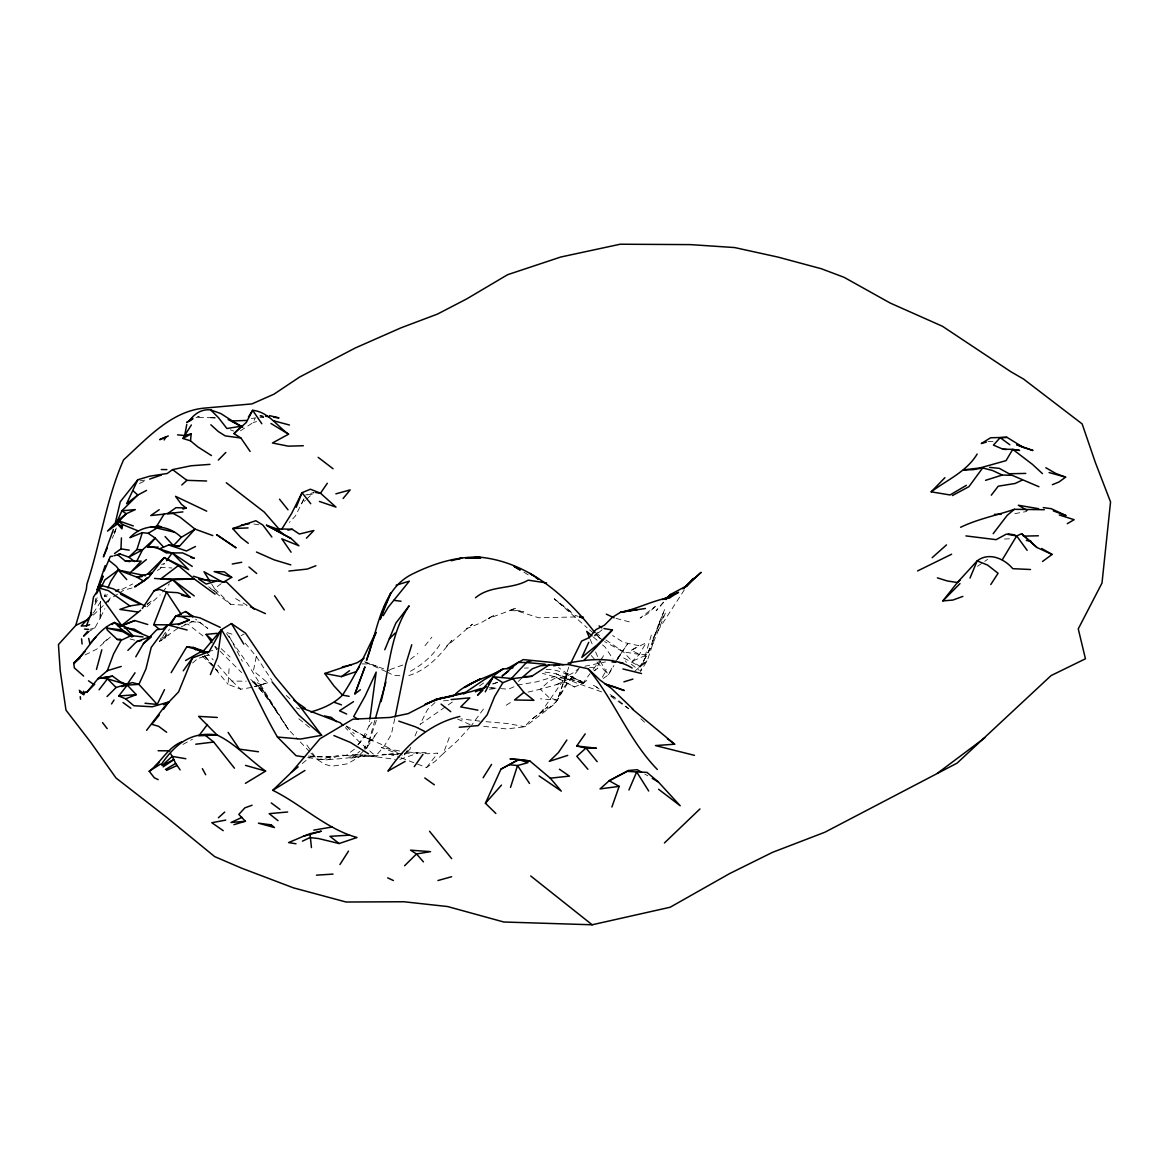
<?xml version="1.0" encoding="UTF-8"?>
<svg xmlns="http://www.w3.org/2000/svg" width="1169" height="1169" viewBox="0 0 1169 1169"><rect width="100%" height="100%" fill="white"/><g stroke="black" fill="none" stroke-linecap="round" stroke-linejoin="round"><path stroke-width="0.75" stroke-dasharray="5 3.75" d="M88.026 632.064L94.937 627.885L100.154 618.24L100.549 601.757M93.33 613.067L100.578 601.787L100.169 618.211M100.622 601.86L100.183 618.138L104.874 608.669M251.306 687.489L240.639 689.199L228.057 684.362L229.299 665.059M357.86 744.799L362.156 739.144L368.951 726.197L369.667 720.791M95.215 601.582L95.61 598.586M245.212 643.169L256.289 656.452L253.425 670.772L267.672 682.798L254.769 686.641M394.757 718.672L391.337 734.453L384.002 746.494L375.994 755.715L352.044 754.589L375.994 755.715L392.55 753.932M165.487 632.254L159.452 641.328L164.727 638.625L166.319 632.078M651.323 635.088L640.568 671.357L647.348 660.456L653.223 642.833L665.439 612.965C653.807 630.778 651.381 654.348 636.827 669.735M364.947 749.387L367.241 747.006L374.986 719.943M376.403 720.425L367.241 747.006L364.246 748.292M114.182 534.101L116.389 527.716M114.737 532.801L116.345 527.862L113.904 532.713M568.777 667.134L557.35 700.216C548.246 711.161 533.122 714.478 525.027 726.767L506.528 728.945L482.096 726.139M401.099 757.804L426.524 767.565L435.131 761.37L443.329 753.479L449.641 736.602M95.332 602.4L97.758 596.19M112.326 538.193L113.598 535.256M108.016 602.356L110.354 597.622L104.348 596.161L105.765 592.858M414.995 735.959L418.59 727.732M240.449 430.791L253.103 422.608L255.397 417.669M303.677 499.353L295.45 515.938L289.357 522.426M303.955 498.827L301.675 503.664L305.43 500.259M164.727 638.625L169.417 629.01M603.219 678.502L608.362 674.893L613.301 665.278M605.893 639.954L623.369 651.878L632.21 661.318L647.1 654.698L653.223 642.833L640.554 666.856L623.501 657.899L626.379 662.312M600.238 661.596L595.006 670.495M601.1 660.032L603.672 655.356L601.567 658.176M602.371 677.231L606.682 669.545M94.835 604.738L99.102 597.227M634.416 671.503L647.348 660.456L640.554 666.856L632.21 661.318L639.443 654.406L646.033 642.818L631.348 650.271L639.443 654.406L647.1 654.698M596.95 661.99L608.362 674.893L613.915 665.497M617.627 659.228L627.768 643.52L615.289 661.975M653.062 638.084L685.531 588.022M410.377 748.788L404.401 754.867L408.2 748.993M617.32 658.921L621.323 652.96L616.779 659.462M367.241 747.006L377.28 732.685L364.1 747.985M483.44 709.028L471.662 725.189M439.749 644.674C432.574 656.014 422.082 664.869 410.377 671.269M528.037 692.092L540.37 689.228L548.217 681.965L556.473 677.509L574.49 686.963L582.746 683.441L589.994 673.651M593.151 669.428L600.515 659.579M368.951 726.197L374.022 719.563M578.494 669.472L567.403 683.69L554.968 703.723L525.027 726.767L507.536 723.523L481.73 721.331M424.975 645.756L431.858 637.163M581.212 681.103L571.743 677.611L564.218 686.875L557.35 700.216L540.399 698.799M358.109 744.814L367.402 733.533M162.535 592.04L169.403 583.842M404.401 754.867L410.611 747.473M663.466 602.123L656.16 610.759L663.378 602.59M426.524 767.565L437.776 753.114L427.825 753.757L406.739 751.915M470.493 726.475L457.663 740.576L443.329 753.479M363.807 750.586L359.234 755.364L350.086 759.119L359.906 751.331M93.301 615.084L110.427 598.762M602.137 629.696L594.743 636.068M518.305 681.469L523.127 676.705M435.043 702.54L427.489 709.583L420.036 724.444L453.543 701.195M146.973 606.901L160.255 594.773M306.673 499.119L314.169 492.31L305.679 495.028M106.087 602.4L112.385 596.76M110.383 637.017L96.618 649.219L84.139 655.371M594.349 635.454L598.323 632.005M192.549 663.013L197.868 658.556M103.456 642.497L109.901 637.149M147.352 604.271L151.152 601.129M302.23 763.532L310.34 756.928L332.873 756.942L307.783 756.095M579.97 667.484L573.468 672.672L565.314 677.041L556.473 677.509L574.49 686.963M147.06 604.388L149.793 602.21M532.889 718.438L547.764 706.748L541.072 712.257L568.397 673.037L562.567 685.151L557.35 700.216L549.372 697.878L540.37 689.228L564.832 682.243M410.363 659.36L417.888 653.529M159.452 641.328L177.995 628.133M310.969 753.114L316.828 759.222L327.188 759.85L336.526 756.694L346.214 755.364L354.631 749.051M211.647 583.989L214.512 588.591L222.987 582.352M479.524 685.925L483.878 682.769M582.746 683.441L589.644 678.473M593.925 670.904L597.856 668.171L589.556 667.309M977.474 566.322L983.261 562.347M984.722 561.354L987.615 559.352M113.422 596.833L117.923 593.94M119.413 592.975L123.914 590.082L132.258 587.949M506.177 705.258L513.176 700.786M157.377 570.457L160.416 568.543L164.712 563.312L161.556 564.51M631.348 650.271L638.844 645.697L623.457 642.395L612.644 635.541M362.332 754.999L347.646 763.781L331.485 766.294L324.485 764.146L316.828 759.222L311.845 752.135M241.135 635.688L244.087 634.022M182.948 744.419L192.476 739.246M121.795 589.527L132.638 583.989M556.239 684.713L571.743 677.611M139.374 483.469L145.394 480.751M104.348 596.161L107.577 594.7M94.937 627.885L89.735 629.346M402.764 665.029L389.54 669.749M181.297 626.803L193.265 621.25L199.811 622.346L207.775 628.411L195.544 619.102M160.518 638.479L168.877 635.132M196.1 417.611L199.212 416.398L196.217 417.377L214.292 417.801M408.755 675.55C427.255 670.144 440.45 655.005 451.775 640.232L446.514 646.355L472.408 624.188L466.665 628.601L480.678 622.945L494.355 615.113L488.306 618.533L516.581 608.099L508.632 610.306L523.99 611.562L515.441 610.364L538.792 617.787L576.156 616.94M399.915 759.353L417.538 753.304M492.66 683.997L497.585 682.345M199.388 658.059L208.462 655.005L201.755 656.817M492.909 683.909L497.687 682.316M253.103 422.608L256.566 421.541M544.973 672.117L555.392 673.549L584.266 683.836L573.687 680.402L554.296 676.676L536.366 681.892L518.115 684.932L508.442 689.213L497.994 688.424M254.579 686.554L267.672 682.798M584.836 666.272L605.454 661.932M207.907 651.542L216.82 649.584L214.877 646.822M307.827 757.541L319.444 759.353L340.369 755.086L376.491 756.84L395.18 759.382M1014.824 513.629L1026.733 511.481M139.915 480.868L144.795 480.152M251.393 418.473L254.871 418.005M307.33 494.823L313.906 494.019M489.27 689.286L497.716 688.307M443.446 700.816L450.591 700.26M1004.478 539.041L1012.88 538.631M402.633 753.464L382.526 754.385L397.942 754.692L389.423 754.297L399.433 757.307M404.313 753.391L426.144 752.398M184.527 624.29L187.917 624.144L205.729 638.099M524.399 668.113L528.344 667.937M988.053 441.619L993.46 441.444M259.693 415.916L262.967 415.828M259.986 417.479L263.244 417.391M319.444 759.353C338.572 760.537 357.422 755.116 376.491 756.84L358.62 741.219L345.366 727.629M362.083 663.919L369.857 663.992L389.745 670.904M217.858 665.161L231.944 681.045L246.264 681.206M215.52 417.874L208.623 417.494L214.848 417.976M215.695 592.844L230.717 604.402L247.127 605.337L235.115 598.294M160.241 567.228L171.872 567.973M490.98 687.869L496.036 688.205M399.842 675.726L393.427 675.258L387.64 672.365M489.3 687.767L496.255 688.293M190.942 621.645L199.811 622.346M479.991 721.171L460.893 718.877M546.201 669.399C561.208 668.858 572.445 678.254 585.508 683.544L565.475 673.724L576.405 679.978L558.636 667.66M253.892 524.019L258.831 524.793M639.443 654.406L623.369 651.878L604.607 641.62M346.214 755.364L352.98 756.548M399.55 750.995L381.255 747.517L399.009 754.122M629.331 621.879L615.595 618.269M554.296 676.676L542.372 673.373M130.007 638.932L134.654 640.188M227.122 632.648L234.969 635.074M574.841 615.274L577.881 616.297M470.084 724.634L455.662 718.175M364.596 661.742L379.837 667.338M230.337 429.812L233.742 431.083M260.555 415.93L263.785 417.143M260.278 415.696L263.639 417.026M601.553 691.843L575.44 682.608L555.392 673.549M611.416 696.081L614.704 697.498L628.834 708.633M296.429 707.713L299.629 709.101M346.316 725.993L372.692 740.941L364.83 737.171L384.163 745.574L402.297 755.116M261.666 684.946L254.184 681.352L270.843 703.183L288.378 729.441L297.963 739.524M386.194 671.649L364.392 661.873M597.783 687.577L593.194 685.253L599.083 688.95M352.439 729.295L372.692 740.941M644.791 774.068L647.801 775.821M523.96 572.211L530.799 576.463M610.861 696.359L628.586 708.779M610.086 694.561L614.704 697.498M210.376 588.343L217.449 593.194L208.696 586.78M595.576 632.692L601.465 636.842M570.808 611.621L554.354 598.893L587.13 627.768M603.277 640.627L595.153 634.329M631.289 664.197L639.253 670.334M589.541 629.813L593.75 633.203M554.354 598.893L572.401 613.55M298.84 718.774L309.96 727.878M252.519 681.746L263.405 690.879L249.435 678.268M593.341 637.032L597.301 640.407M602.561 644.908L605.206 647.158L613.009 659.082M230.717 604.402L214.512 588.591M286.23 695.453L291.256 699.983M640.846 718.803L644.66 722.267M346.185 726.329L354.412 733.825M231.944 681.045L240.639 689.199M221.262 648.693L230.088 657.051M214.979 646.267L218.837 649.964M220.108 651.206L241.632 672.599M202.442 656.189L214.044 667.367M215.344 668.61L217.916 671.094L204.4 655.531M226.508 633.554L247.448 663.627L288.378 729.441L259.62 685.166L277.798 713.426L267.117 697.104L253.176 682.141M309.8 751.886L299.176 740.781M596.774 634.899L600.135 638.581M596.132 633.934L599.726 637.982M206.124 651.937L213.167 659.871M591.251 655.531L595.81 660.69M204.4 655.736L228.057 684.362M306.848 745.048L310.837 750.717M256.289 656.452L271.968 680.519M600.165 661.274L608.362 674.893M229.022 636.024L242.304 661.216M590.155 639.297L592.888 645.624M595.606 651.937L598.338 658.249M658.615 624.056L652.58 641.24L664.679 609.4L658.615 624.056M655.224 606.565L647.611 613.798L640.115 618.05L655.224 606.565"/><path stroke-width="1.5" d="M295.991 843.77L288.568 842.586L303.429 836.259L321.3 831.203L309.975 833.702L311.451 847.598M121.43 537.886L120.977 548.889L114.489 553.521M211.428 455.559L197.751 446.85L190.518 440.83L191.19 433.874L184.687 435.511L177.571 434.868M133.31 525.948L117.908 520.556L122.57 524.56L121.941 528.856L116.798 523.127L117.908 520.556L126.252 513.761L135.312 509.596L121.897 510.78L115.702 524.676L126.252 513.761L121.897 510.78L137.781 495.072L146.578 490.396M369.901 718.993L376.17 672.087L365.181 695.935L353.681 716.553L358.24 719.388M221.438 629.667L209.09 651.747L202.573 652.054L221.438 629.667C242.889 663.992 257.034 702.174 277.462 737.054L300.506 739.042L321.621 735.316L300.959 707.654L275.139 676.763L245.563 633.189L231.447 623.574L221.438 629.667L217.434 657.738L210.376 674.586M381.109 701.532C389.438 669.136 389.832 634.446 409.121 605.849L395.838 623.135L384.791 649.745M90.641 614.85L93.476 597.052L101.089 585.362L113.291 588.855L145.336 606.273M190.518 440.83L182.919 438.448L184.687 435.511L186.777 424.435M395.137 716.918L405.877 663.875L411.766 644.747M96.472 669.413L101.82 649.789M105.152 565.606L96.983 590.199L103.106 576.112L98.517 586.619L102.507 578.45M375.468 718.263L385.887 682.17M371.99 642.541L366.467 660.441C378.011 630.5 380.393 589.234 413.008 573.731C433.874 563.502 456.451 556.312 479.918 557.175C528.3 562.026 566.132 595.693 594.933 632.575M114.197 555.728L119.983 553.974L128.824 557.16L136.905 549.562L142.326 532.655L148.156 533.298L155.229 538.105L163.514 547.048M510.517 787.409L517.531 765.549L527.964 762.656L518.715 759.558L509.991 758.871L529.791 760.917L550.278 778.189L561.31 791.121L539.084 775.909M611.898 807.005L619.175 786.357L609.181 780.746L600.033 788.929L619.175 786.357M104.202 571.013L110.295 556.473L112.75 556.166M354.923 693.875L364.889 667.075L354.923 693.875L360.417 689.739M79.287 690.294L83.803 693.86L79.55 691.96L83.817 694.781L83.715 692.72L87.105 691.873L98.064 678.619L107.3 670.714L113.671 653.763L121.123 640.305L131.235 635.6L143.056 636.915M92.059 614.339L81.202 626.029L86.433 625.853L91.518 612.454M116.257 524.516L116.798 523.127L122.19 526.459M159.028 629.024L153.753 624.699L166.495 591.982L177.732 592.698L189.933 597.227L172.822 579.751L154.542 578.45M209.09 651.747L192.476 657.928L178.579 691.931L164.61 706.514L146.593 730.347M296.21 507.288L302.026 492.69L310.428 489.226L320.496 493.216L335.985 507.112L319.4 501.443M372.677 640.86L376.126 632.531M970.007 578.056L977.167 560.886C988.799 551.768 1004.273 558.592 1012.778 568.675L1030.503 569.508M132.988 490.688L137.781 495.072L126.617 503.722L137.796 479.758L149.661 476.207L167.269 473.474L172.544 469.617L191.058 465.773L209.952 464.371M628.937 789.996L636.667 771.935L646.939 772.373L658.322 781.929L680.212 805.777L658.615 789.28M107.899 587.905L110.748 581.3L118.23 570.004L145.511 575.762M529.791 760.917L518.715 759.558L500.96 769.129L485.427 803.249L495.846 813.449M588.723 642.351L581.826 657.387L597.213 644.864L612.41 629.974L603.978 628.542M375.833 632.429C365.312 653.603 355.639 675.404 342.488 695.117C334.056 703.767 322.22 708.75 310.793 711.965M113.408 529.586L103.398 556.897L107.168 548.159M101.396 586.867L104.786 579.999L118.23 570.004L136.831 577.135L143.714 581.11L147.294 577.603M164.508 689.637L157.201 704.425L138.906 684.362L132.331 682.579L116.082 687.489L107.051 696.534M570.384 663.875L581.651 641.05L589.118 637.675L595.971 629.58L604.431 625.21L612.322 617.334L620.564 612.264L645.434 608.479M136.831 561.062L142.574 549.781L155.229 538.105L147.484 547.267L158.166 547.121M485.267 691.814L493.274 676.778L512.855 678.619L531.69 676.31L549.035 665.029L568.251 664.533L588.182 668.785L600.077 680.095L611.343 688.38L633.16 709.335M96.486 593.808L101.089 585.362M1002.301 559.746L1016.679 535.928L1021.604 533.751L1036.903 547.472L1052.085 554.427L1042.514 561.485M171.156 672.657L186.806 646.764L193.396 647.494L204.531 651.381M135.794 656.788L143.392 643.681L156.821 629.667L162.827 629.054L167.868 624.933L179.032 623.808L189.349 620.008L182.101 616.706L175.686 616.195L169.563 624.421M164.128 439.982L165.94 436.928L159.7 439.661L168.307 435.935M383.227 615.639L388.283 607.135L409.34 581.139L396.159 585.187M523.873 692.355L514.55 699.968L533.912 700.333L523.873 692.355L512.855 678.619L502.86 682.696L494.604 696.578L487.166 714.814L478.282 725.584L459.242 727.25M171.522 623.179L175.686 616.195L185.623 611.533L193.309 616.472L200.031 617.89L220.225 627.373M154.352 527.526L157.157 525.436L164.084 514.141L167.255 513.512M248.398 417.07L252.636 410.304C268.066 411.722 276.848 425.881 288.568 434.196L272.435 442.993L288.305 446.163L303.312 445.74M281.568 529.455L291.636 513.425L302.026 492.69L310.735 503.722M184.687 435.511L191.336 424.99M111.552 703.928L114.051 700.012M483.133 777.736L491.579 764.394M339.945 864.519L348.508 851.12M990.786 584.515L998.078 573.263L987.557 565.051L977.167 560.886L957.382 582.513L942.857 600.91L952.867 600.048L962.891 596.409M142.297 608.479L154.074 590.783L172.822 579.751L194.142 578.874L215.067 594.144M488.598 683.807L492.339 678.181M126.997 684.669L120.159 681.702L112.56 676.164L98.064 678.619L101.338 677.918L107.475 678.838L126.997 684.669L135.034 672.774M566.863 740.035L558.417 752.558L549.298 761.37L567.725 755.379M327.305 483.279L320.496 493.216L315.747 492.529M1038.949 486.742L1012.12 475.301L1002.257 475.038L992.408 470.435L982.661 467.951L968.926 486.669L952.428 495.554M359.19 667.236L356.136 671.664L341.406 676.632L324.748 673.49L334.013 685.969L342.488 695.117L349.107 696.315M576.712 745.983L596.438 748.233L586.005 748.043L576.712 745.983L585.216 733.869M161.19 764.599C175.218 744.317 190.299 731.283 217.025 734.965C235.656 743.82 249.026 759.455 265.611 771.102L245.417 783.332M414.264 766.63L423.003 754.326M183.255 670.801L192.476 657.928M166.582 560.711L172.179 552.922L182.598 552.922L194.405 558.285L190.971 557.555M163.616 709.188L168.862 701.926L152.233 706.777L133.821 705.711L125.624 698.828L118.727 696.008L127.275 685.107L138.906 684.362L145.964 668.902L151.225 647.392L167.868 624.933L187.142 630.018M977.152 454.04C966.617 471.721 947.022 479.904 931.196 491.842L950.046 494.969L966.368 485.34M207.468 724.473L198.832 735.798L217.025 734.965L198.613 716.363L217.288 717.459M99.058 689.798L107.475 678.838L116.082 687.489M991.283 495.188L998.238 486.202L1015.174 483.455L1022.101 480.181M993.168 533.663L1007.313 515.222L1014.385 509.304L1044.326 509.713M159.379 714.887L151.795 724.312L158.604 726.314L166.641 732.262M137.796 479.758L120.275 501.72L115.293 523.011L107.519 531.121L115.892 525.086M343.116 498.491L350.203 489.884L335.868 493.859M87.514 631.392L83.584 636.111L88.449 631.991M302.479 841.154L309.917 837.574L318.538 838.553L339.156 843.536L356.998 837.501C326.122 828.953 301.47 804.404 272.772 790.317L291.359 772.388L320.043 738.706L352.906 719.183L390.212 717.445L408.215 713.601L435.102 699.749L471.165 691.624L481.204 688.409M686.51 586.648L693.626 578.348L686.335 585.903L701.108 572.357L682.944 588.898M158.18 779.635L154.308 777.765L149.208 771.248C160.986 762.48 167.401 747.853 181.516 741.935M545.368 664.255L526.474 662.545L511.569 678.327M129.861 573.321L141.171 561.149L125.068 560.842L117.689 554.764L119.983 553.974M583.872 660.427L612.41 629.974M485.427 803.249L501.486 785.1M667.002 598.513L670.611 594.437L686.261 586.034L683.807 588.226M75.649 625.561L58.45 644.557L60.16 670.173L65.975 710.124L90.817 742.432L115.965 777.955L166.422 817.146L214.658 856.599L241.457 868.114L293.419 887.841L346.082 902.015L403.875 901.752L447.581 906.545L503.795 922.005L592.172 924.781L670.144 907.246L729.924 873.433L772.504 852.347L824.861 832.24L957.104 763.123L1051.106 675.565L1085.446 658.79L1078.256 628.878L1102.002 583.039L1110.55 501.969L1095.338 462.456L1082.143 423.909L1023.62 379.107L1010.995 371.815L942.433 326.268L890.267 303.078L844.106 277.331L821.325 268.738L777.984 257.092L734.643 247.565L690.411 244.613L620.228 244.219L560.813 257.005L507.638 274.686L466.723 298.899L437.527 314.066L400.996 327.831L355.274 347.982L299.469 377.134L273.999 394.158L251.963 403.904L205.963 407.966C171.96 410.29 147.323 438.273 123.578 459.841C106.101 499.499 100.505 542.971 86.959 583.945L86.36 589.191L75.751 625.4L88.172 619.438M1023.386 447.464L1016.65 444.688L1033.016 450.518L1023.386 447.464L1006.991 437.338L1000.182 437.674L993.431 445.097L1003.075 449.247L1006.377 449.481M96.063 636.827L89.823 643.637L88.698 638.435M665.848 599.551L670.611 594.437L665.599 599.302M165.092 536.542L173.421 545.704L181.297 537.316L195.033 529.119L212.787 535.577M931.196 491.842L944.917 477.653M306.439 538.193L313.891 530.492L299.366 534.028L292.192 529.265L276.761 528.856L266.459 525.232L291.125 538.514L298.928 545.777L281.787 538.807L291.11 552.206M218.34 460.075L225.836 452.447M148.405 636.637L114.401 622.478C95.8 630.339 88.055 650.461 73.866 663.495L84.855 651.571L73.866 663.495L74.275 667.82L83.613 676.091M87.105 691.873L94.718 684.186M942.857 600.91L959.968 583.609M664.416 842.966L699.953 808.948M250.122 451.439L240.916 438.01L233.99 433.597L241.413 426.159L226.918 428.526L218.355 417.538L210.668 409.91C201.916 408.785 194.127 413.782 189.51 420.928L192.461 418.312L186.689 422.506L192.987 418.823M127.874 650.402L136.729 641.562L150.962 636.447M173.421 545.704L179.383 546.318L195.033 529.119L180.084 517.209L173.275 513.512L167.576 513.629L176.008 507.667L186.105 508.018L181.37 504.248L175.525 496.328L206.723 511.174M404.591 865.761L416.515 853.954L430.543 851.66L410.524 850.155L416.515 853.954L423.441 861.874M154.922 766.543L159.32 762.217M389.321 638.8L395.107 633.145M459.885 716.451C428.965 723.743 405.526 745.647 387.947 771.116L405.132 761.414M147.528 574.14L164.157 557.613L188.677 569.654L172.179 552.922L166.334 552.893L159.408 548.889L153.139 547.077L147.484 547.267M482.797 690.309L477.566 695.234L493.274 676.778L502.86 682.696M140.66 610.291L121.664 625.488L118.171 625.97M181.809 484.96L186.894 480.342L206.606 481M233.99 433.597L246.338 422.404L252.636 410.304L261.827 423.748M112.136 624.509L114.401 622.478L122.453 630.018L132.448 636.506M218.384 817.745L224.711 812.075M932.131 557.701L946.51 544.886M143.392 643.681L151.225 637.003M960.027 580.335L957.382 582.513L947.372 580.978L937.392 577.866M291.359 772.388L298.153 766.849M133.383 570.048L146.373 559.586M181.297 537.316C167.313 523.58 143.436 522.821 129.92 537.682L142.326 532.655M508.515 671.152L502.086 676.091L518.115 662.399L526.474 662.545M178.346 565.591L160.635 579.05L194.142 578.874L178.346 565.591L164.157 557.613L148.463 577.705L134.61 586.882L143.714 581.11M937.377 773.308L985.058 737.581M73.793 662.765L79.916 658.249M341.406 676.632L349.546 670.67M1045.831 467.746L1055.695 473.401L1065.617 477.157L1059.012 481.964L1052.378 484.697M494.122 675.375L502.918 669.033L512.855 667.835M455.574 693.933C469.076 681.206 487.385 678.064 502.918 669.033L484.302 679.671L465.759 692.209L435.102 699.749L453.177 695.979M159.218 509.713L150.757 515.544L164.084 514.141M163.163 766.864L173.845 759.616L170.791 753.873M149.647 574.505L152.058 572.942L136.831 577.135L142.034 576.595M364.085 658.235L357.188 662.721L324.748 673.49M353.491 701.678L339.492 710.767L346.652 714.04M149.208 771.248L160.416 764.146M272.772 790.317L304.948 770.459M670.816 597.023L678.546 592.303L662.487 599.478L670.48 597.403C653.15 600.179 637.602 608.888 620.564 612.264L637.266 609.517L628.542 610.627M463.64 693.948L466.621 692.165M506.981 668.77L523.303 659.594L551.505 662.385L563.239 664.737M148.156 533.298L156.967 528.081L174.064 532.07M165.443 769.48L175.671 763.445L180.128 769.86M1067.297 523.668L1074.136 519.694L1059.26 514.988M185.564 660.543L201.024 651.644L204.005 652.989M231.74 577.34L214.146 571.597L224.316 571.846L231.74 577.34L222.987 582.352L203.99 571.729L209.733 580.92M182.919 438.448L191.19 433.874M475.491 597.768C490.863 584.851 511.408 589.834 528.169 580.16L546.581 582.922M500.96 769.129L518.715 759.558M917.607 570.925L951.61 554.223M479.144 690.47L485.208 687.387M163.441 704.659L168.862 701.926M195.501 546.493L186.514 550.979L168.687 544.959L159.408 548.889L173.991 553.624M120.582 626.365L134.8 620.549L147.747 624.509M238.578 580.511L247.492 576.288M241.983 817.35L230.994 822.508L245.417 821.252L238.812 814.413L244.905 807.837L252.095 805.236M475.432 691.814L486.348 686.729M166.539 770.356L177.118 765.461M115.643 591.046L118.873 589.585M178.331 624.728L189.349 620.008M1014.385 509.304C996.572 515.412 977.985 518.904 960.611 527.277M149.647 479.085L161.351 475.052M158.049 528.023L161.132 526.795L157.157 525.436M248.281 543.264L240.902 537.579L232.689 528.549L255.821 520.716L262.879 525.071L271.866 537.024M125.624 698.828L136.276 694.634L127.275 685.107L121.737 686.568M303.429 836.259L309.975 833.702M315.893 565.738L307.33 569.055L288.889 571.057M134.8 620.549L121.664 625.488L101.645 597.622L99.102 588.007L108.381 590.666L129.891 605.951L140.412 604.373L120.597 594.232M86.433 625.853L89.633 624.699M129.891 605.951L119.852 609.414L137.504 611.986M182.992 509.07L186.105 508.018M985.555 480.327L1002.257 475.038M107.3 670.714L121.211 666.462M623.91 681.848L632.926 679.087M233.917 824.656L245.417 821.252M215.958 581.241L206.197 584.062L198.774 579.123L226.611 582.104L254.243 609.254M986.344 442.101L981.259 443.548L990.654 437.761L1006.991 437.338M526.868 662.049L531.617 660.704M437.951 880.535L451.629 876.721M456.611 559.381L461.726 558.051L451.278 560.755M154.074 590.783L159.7 589.454L166.495 591.982L181.239 614.397M342.356 666.914L351.358 664.869M136.729 641.562L141.347 640.583M287.895 530.127L292.192 529.265M553.755 665.848L560.053 664.606M225.719 820.097L211.823 822.713L223.206 830.662M232.251 564.013L241.735 562.274M982.661 467.951L973.061 469.69L963.519 469.909L979.958 467.921L1006.056 460.644L1012.749 449.349L1019.573 450.416L1012.982 449.948M241.428 525.071L249.07 523.756M568.09 663.115C589.03 659.068 613.228 656.233 632.166 668.04M313.774 830.122L332.069 827.009M101.338 677.918L112.56 676.164M86.93 692.238L83.715 692.72L83.525 691.244M471.078 558.3L479.918 557.175L465.832 558.241L479.685 558.11M195.764 744.215L213.722 742.037L234.472 768.208M167.576 513.629L182.934 511.89M550.278 778.189L569.449 776.114L559.425 769.231M211.969 642.672L206.153 634.387L217.127 633.32M451.117 699.559L469.806 697.849L460.732 706.894L477.887 710.168M287.632 811.987L269.177 813.668L278.032 820.667M549.035 665.029L540.414 665.789L532.275 668.8L523.127 676.705L531.69 676.31M106.598 626.628L107.139 629.916L117.236 639.443L120.451 639.18M118.727 696.008L136.276 694.634M333.019 874.105L316.463 875.157M632.283 709.042L674.645 744.2L655.458 745.574L694.459 755.349M348.917 835.207L329.936 836.332L339.156 843.536M232.689 528.549L248.062 527.92M246.761 420.431L232.003 420.972L242.757 427.123M1023.343 536.133L1038.393 535.782M1025.768 473.416L1009.125 473.752L999.29 468.345L989.573 467.381M994.381 514.36L1001.19 514.316M158.122 750.732L169.812 750.834M1003.075 449.247L1012.749 449.349L1032.49 464.414L1042.427 473.606M161.264 469.543L166.889 469.602M153.753 624.699L169.257 624.86M175.686 616.195L193.309 616.472M136.905 549.562L142.574 549.781L128.824 557.16L134.581 561.573M579.766 617.144L583.36 617.349L579.956 616.531M612.088 661.975L615.698 662.268M619.307 662.545L622.902 662.838M84.533 629.068L88.669 629.433M145.014 703.241L155.462 704.264M508.69 764.658L517.531 765.549L529.513 783.435M1038.627 508.69L1018.345 505.242L1026.996 510.327M965.901 535.913L996.134 539.669L1006.319 534.116L1016.679 535.928L1027.171 550.365M474.746 557.525L480.576 558.227M393.807 600.355L401.04 601.217M122.453 630.018L106.832 628.133L122.862 631.728L131.936 636.9M265.48 416.237L268.855 416.661M273.926 417.275L279.011 417.888L269.513 415.653M168.687 544.959L179.383 546.318M124.148 627.826L134.377 629.185L141.537 633.437M1043.259 507.624L1051.238 508.69L1066.084 515.617L1053.298 510.868M240.916 438.01L225.222 435.891L218.34 431.58L210.858 424.785M258.451 751.769L239.397 749.139L228.087 732.378M1008.248 533.912L1014.955 534.905M120.977 548.889L129.218 550.146M304.466 757.015L296.064 755.7L277.462 737.054M125.068 560.842L129.759 561.631M185.827 758.725L172.208 756.387L162.096 765.476L173.845 759.616L175.671 763.445M1026.324 540.443L1031.365 541.422M324.631 715.983L331.265 717.371L336.555 721.711M117.236 639.443L121.123 640.305M150.874 526.62L156.967 528.081M181.648 595.24L189.933 597.227M622.931 668.96L641.503 673.519M273.473 420.752L289.459 425.019M186.806 646.764L204.37 651.469M1049.09 472.554L1065.617 477.157M245.548 765.388L265.611 771.102M290.818 564.905L274.014 559.805L256.464 552.031M193.44 576.244L209.879 581.314M579.4 616.808L582.425 617.817L579.459 616.414M334.582 702.423L341.465 704.863M210.668 409.91L220.926 413.607L238.797 425.151M398.746 721.112L415.682 726.928L424.581 731.37M300.959 707.654L340.194 722.676L342.78 725.16M122.57 524.56L138.293 530.96M333.91 735.564L350.554 742.505L368.454 753.786M266.459 525.232L291.125 538.514M250.458 606.843L265.421 613.608M606.287 614.134L614.061 617.773M387.728 877.861L393.368 880.52M228.174 419.583L242.261 426.817M201.024 651.644L193.396 647.494L195.983 649.979M1041.696 548.495L1052.085 554.427M641.781 772.329L637.266 769.713L628.191 770.517L609.181 780.746L627.285 771.365L636.667 771.935L648.693 791.004M652.302 778.437L658.322 781.929M519.737 569.712L514.097 566.38L520.117 570.019M270.96 423.485L288.568 434.196M538.573 579.108L530.054 573.453L532.889 575.426M172.179 552.922L192.257 566.439M88.493 680.782L92.848 683.807M535.709 577.413L538.544 579.386M293.755 700.216L305.241 708.253M599.069 625.897L601.787 627.826M424.771 777.969L434.327 784.794M123.023 702.54L130.855 708.253M1000.182 437.674L1009.87 444.775M186.894 480.342L172.544 469.617M271.266 802.942L279.946 809.416M667.441 738.808L674.645 744.2M172.822 579.751L194.273 595.942M185.623 611.533L192.71 616.94M318.158 457.342L333.048 468.74M226.275 482.739L264.194 512.022L279.479 529.557M592.172 924.781L530.711 875.976M441.078 704.118L450.737 711.673M276.761 528.856L284.199 534.774M205.189 735.228L213.722 742.037M108.878 560.331L116.169 566.205L119.545 570.501M248.982 567.023L256.698 573.482M1036.903 547.472L1021.604 533.751M592.025 635.907L586.75 631.406L589.483 637.719M321.621 735.316L298.606 714.902L272.056 681.907M206.153 634.387L212.451 640.349M124.922 627.432L133.412 636.126M107.212 728.652L102.536 722.588M118.23 570.004L126.749 579.576M587.89 769.26L576.799 756.285L586.005 748.043L597.169 761.662M657.329 769.48C628.498 739.919 614.441 700.348 588.182 668.785M429.549 831.261L451.672 858.645M279.537 499.207L288.027 509.83M205.686 774.726L202.369 768.691M274.583 595.766L284.301 609.94M231.447 623.574L243.78 644.09M80.252 696.666L80.544 699.208M82.093 644.002L81.552 638.829M384.323 607.354L380.159 619.351L390.855 592.741L384.323 607.354M471.516 683.397L464.546 687.489L480.795 678.619L471.516 683.397M432.413 701.152L425.107 704.293L442.627 697.484L432.413 701.152M271.34 824.89L258.407 823.166L274.452 827.55L271.34 824.89M614.134 686.729L605.104 684.055L624.261 690.514L614.134 686.729M235.875 547.72L216.616 534.657L235.875 547.72"/></g></svg>
